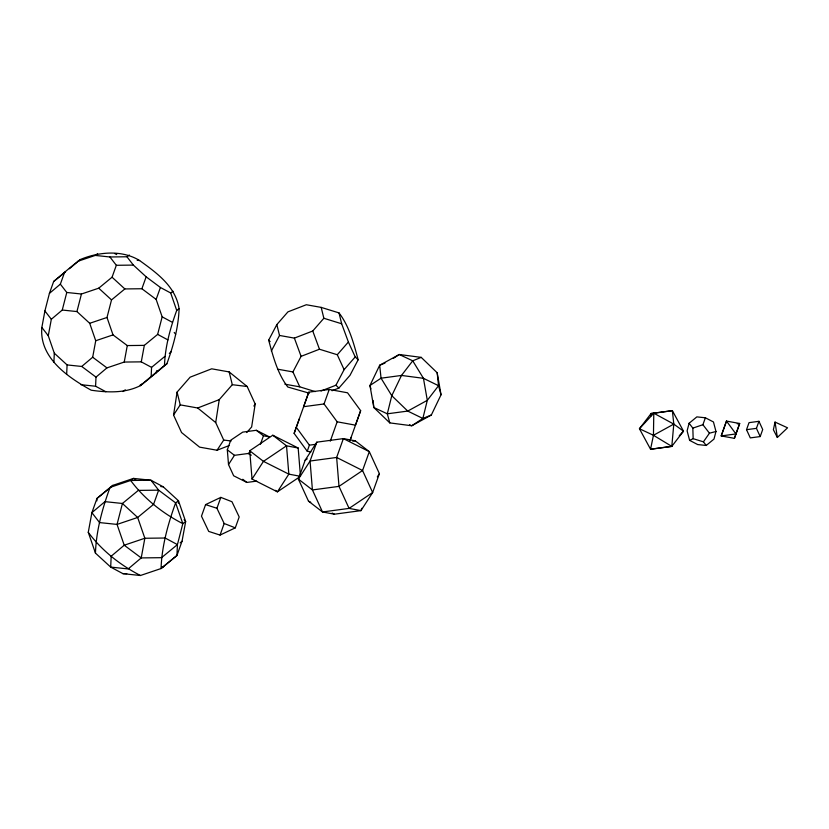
<?xml version="1.0" encoding="UTF-8"?>
<svg xmlns="http://www.w3.org/2000/svg" width="829" height="829" viewBox="0 0 829 829"><rect width="100%" height="100%" fill="white"/><g stroke="black" fill="none" stroke-linecap="round" stroke-linejoin="round"><path stroke-width="1.24" d="M671.801 446.385L653.449 435.287L653.791 413.205L672.371 410.656L683.49 431.163L671.801 446.385L650.558 449.235L639.428 428.728L651.117 413.505L672.371 410.656L673.801 424.116L671.801 446.385L650.558 449.235L653.449 435.287L673.801 424.116L683.49 431.163L679.272 435.722M41.854 327.434C39.046 357.631 67.947 377.299 91.211 390.21C107.718 392.573 124.878 393.361 140.215 385.723C149.396 378.791 158.018 371.133 166.867 363.776C173.292 346.107 178.442 327.569 179.095 308.689C175.675 286.347 156.608 272.845 139.614 260.544C122.101 249.695 98.724 251.809 80.33 259.518C71.149 266.451 62.527 274.109 53.678 281.466L49.408 293.393L44.901 310.948L41.854 327.434L48.279 335.755L54.299 353.195L53.895 362.304M66.672 374.034L67.087 364.926L54.299 353.195M105.874 391.744L95.594 386.231L95.998 377.122L106.941 367.879L124.236 362.055L141.282 361.858L151.562 367.371L151.158 376.49L140.215 385.723M96.879 500.851L96.983 498.436L112.868 485.359L133.5 478.406L150.982 480.24L163.24 486.81L178.484 500.799L185.655 521.596L182.028 541.254L176.95 555.471L161.054 568.549L140.433 575.502L122.951 573.668L110.692 567.098L95.449 553.109L88.268 532.311L91.895 512.654L96.983 498.436L112.868 485.359M95.449 553.109C96.226 530.601 102.361 508.488 110.029 487.421L130.65 480.468L133.5 478.406L135.728 479.597M151.158 376.49L164.484 365.516C165.137 346.646 170.277 328.097 176.712 310.429L179.095 308.689M178.37 503.213L178.484 500.799L175.634 502.871C167.976 523.938 161.831 546.052 161.054 568.549L176.95 555.471L177.427 544.601L182.815 523.659L175.634 502.871L158.64 490.167L150.982 480.24L130.65 480.468C144.173 498.716 162.681 513.306 182.815 523.659L185.655 521.596L184.121 519.607M650.9 415.982L651.117 413.505L653.791 413.205L673.801 424.116M229.022 445.598L217.043 450.24L199.571 447.132L181.561 432.541L173.551 415.039L177.095 392.107L190.131 377.174L211.696 368.812L229.167 371.931L247.177 386.511L255.197 404.013L251.643 426.956L246.752 432.551M217.043 450.24L223.716 440.075L215.706 422.572L219.26 399.63L232.296 384.697L229.167 371.931M48.279 335.755L51.325 319.269L62.268 310.036L66.776 292.471L60.351 284.15L64.621 272.223M67.087 364.926L81.739 366.459L92.682 357.226L95.729 340.74L89.708 323.3L76.931 311.569L62.268 310.036M124.236 362.055L127.283 345.569L113.024 334.906L107.003 317.476L111.521 299.911L124.847 288.938L141.894 288.741L156.142 299.404L162.163 316.844L157.645 334.398L144.319 345.372L127.283 345.569M141.282 361.858L144.319 345.372M775.042 422.085L773.384 429.723L777.353 437.474L787.55 427.816L775.042 422.085L777.353 437.474M76.931 311.569L81.439 294.015L98.734 288.181L112.06 277.207L116.329 265.29L109.905 256.969L95.242 255.425L77.947 261.259M689.096 423.267L687.106 430.852L689.624 440.375L697.707 444.572L706.235 445.463L713.987 439.08L715.976 431.494L713.458 421.971L705.386 417.785L696.847 416.883L689.096 423.267L692.837 428.116L693.158 438.686L689.624 440.375M310.906 451.919L307.248 451.256L294.129 433.391L308.792 392.179L329.237 389.443L347.538 392.791L360.646 410.656L349.859 440.914M307.248 451.256L309.383 445.163L296.274 427.298M734.401 438.344L739.686 423.495L726.494 421.08L721.209 435.93L734.401 438.344L739.686 423.495L737.23 423.816M205.582 504.612L201.478 516.177L208.711 531.41L220.058 535.078L235.291 527.845L239.187 516.954L231.954 501.721L220.825 497.379L205.582 504.612L216.929 508.27L224.162 523.503L235.291 527.845M220.058 535.078L224.162 523.503M330.263 441.204L337.165 421.806L324.046 403.951L329.237 389.443M141.894 288.741L146.153 276.824L133.376 265.093L126.941 256.772L109.905 256.969M156.142 299.404L160.411 287.476L146.153 276.824M155.925 373.019L156.774 370.636M256.721 481.11L246.866 482.437L233.654 475.784L228.514 464.551L227.312 449.815L230.742 440.199L242.752 432.116L256.306 430.292L269.518 436.945L263.456 435.805L256.306 430.292M216.929 508.27L220.825 497.379M260.451 444.22L263.456 435.805M308.792 392.179L303.611 406.697L324.046 403.951M294.129 433.391L299.321 418.883M305.145 460.261L298.399 479.121L308.481 501.141L322.502 511.959L334.398 514.198L360.978 510.623L372.646 492.53L379.392 473.67L369.309 451.65L355.278 440.831L343.382 438.603L316.802 442.168L305.145 460.261L307.29 458.82M316.802 442.168L310.067 461.028L298.399 479.121L312.419 489.939L322.502 511.959L349.082 508.395L360.978 510.623L361.827 508.27M350.315 439.774L351.175 437.349M360.646 410.656L355.465 425.163L337.165 421.806M692.837 428.116L702.899 424.717L705.386 417.785M746.525 429.681L749.033 422.645L758.949 421.319L762.711 429.536L760.193 436.572L750.286 437.899L746.525 429.681L756.431 428.355L758.949 421.319M431.329 415.028L441.038 394.78L437.173 372.76L421.205 357.372L399.246 354.501L379.672 365.247L369.962 385.495L373.827 407.516L389.796 422.894L411.754 425.764L431.329 415.028L422.852 418.458L411.754 425.764L409.516 424.717M309.352 393.205L287.818 387.029C277.58 373.775 273.021 356.273 268.669 340.159L276.834 324.585L287.943 311.859L306.315 304.74L321.186 307.393L339.009 312.906C349.247 326.16 353.807 343.662 358.149 359.776L349.993 375.35L338.885 388.076L331.994 390.739M271.342 351.03L279.508 335.455L276.834 324.585M315.196 391.609L299.756 386.832L292.927 371.92L301.093 356.346L319.466 349.227L337.279 354.739L344.108 369.641L335.942 385.216L321.02 391.008M228.514 464.551L234.452 455.328L248.006 453.515L250.006 452.157M299.435 477.027L277.414 491.846L252.037 479.069L263.456 461.359L286.523 445.826L298.171 448.012L300.481 476.323L288.834 474.136L263.456 461.359L249.726 450.769L272.793 435.235L298.171 448.012M377.33 476.862L379.392 473.67M173.551 415.039L180.225 404.873L177.095 392.107M253.861 406.055L255.197 404.013M693.158 438.686L703.427 441.826L709.448 433.194L715.976 431.494M279.508 335.455L294.378 338.108L312.751 330.999L323.859 318.274L321.186 307.393M337.279 354.739L348.387 342.014L341.672 323.776L339.009 312.906M344.108 369.641L355.216 356.926L348.387 342.014M653.791 413.205L639.428 428.728L653.449 435.287M69.387 268.751L80.33 259.518M49.408 293.393L60.351 284.15M169.303 353.392L171.126 351.859M180.162 542.829L182.028 541.254M65.574 271.891L53.678 281.466M151.562 367.371L164.888 356.397M95.242 255.425L97.625 253.695M126.941 256.772L129.324 255.031M160.411 287.476L170.691 292.989L173.074 291.259M122.92 391.557L125.303 389.817M164.484 365.516L166.867 363.776M393.195 358.491L399.246 354.501L412.728 360.812L423.443 378.314L427.308 400.334L422.852 418.458L407.733 411.08L391.775 395.692L381.05 378.19L379.672 365.247L384.977 363.102M421.205 357.372L412.728 360.812L401.485 375.444L391.775 395.692L387.309 413.816L389.796 422.894M180.225 404.873L197.696 407.992L219.26 399.63M89.708 323.3L107.003 317.476M95.729 340.74L113.024 334.906M140.298 384.77L142.598 383.993M161.479 567.305L163.904 566.487M309.383 445.163L315.776 444.303M352.75 441.173L355.278 440.831M116.329 265.29L133.376 265.093M122.951 573.668L126.764 573.627M137.168 260.296L139.614 260.544M66.776 292.471L81.439 294.015M80.931 384.697L95.594 386.231M160.743 486.55L163.24 486.81M232.296 384.697L247.177 386.511M223.716 440.075L231.167 440.976M278.047 369.268L292.927 371.92M284.875 384.179L299.756 386.832M323.859 318.274L341.672 323.776M248.006 453.515L251.311 455.173M308.481 501.141L310.74 502.281M332.149 513.058L334.398 514.198M114.671 253.498L116.723 254.596M162.163 316.844L172.442 322.357M157.645 334.398L167.935 339.911M140.433 575.502C120.298 565.15 101.791 550.56 88.268 532.311M92.682 357.226L106.941 367.879M81.739 366.459L95.998 377.122M272.793 435.235L286.523 445.826L288.834 474.136L277.414 491.846L275.456 490.333M227.312 449.815L234.452 455.328M242.783 479.276L246.866 482.437M197.696 407.992L215.706 422.572M112.06 277.207L124.847 288.938M98.734 288.181L111.521 299.911M355.216 356.926L358.149 359.776M335.942 385.216L338.885 388.076M268.669 340.159L270.14 341.589M702.899 424.717L709.448 433.194M703.427 441.826L706.235 445.463M174.214 332.45L175.644 334.294M44.901 310.948L51.325 319.269M756.431 428.355L760.193 436.572M312.751 330.999L319.466 349.227M294.378 338.108L301.093 356.346M170.691 292.989L176.712 310.429M441.038 394.78L438.551 385.703L437.173 372.76M370.895 388.894L369.962 385.495L381.05 378.19L401.485 375.444L423.443 378.314L438.551 385.703L427.308 400.334L407.733 411.08L387.309 413.816L373.827 407.516L373.081 400.459M249.726 450.769L252.037 479.069M111.179 556.228L110.692 567.098L128.174 568.932L141.22 557.917L144.847 538.259L137.666 517.462L122.423 503.483L104.941 501.638L91.895 512.654L99.563 522.581L117.044 524.415L137.666 517.462L153.552 504.384L158.64 490.167L138.319 490.395L122.423 503.483L117.044 524.415L124.226 545.213L141.22 557.917L161.541 557.679L177.427 544.601L165.168 538.021L144.847 538.259L124.226 545.213L111.179 556.228M726.494 421.08L721.209 435.93L735.945 433.95L726.494 421.08M343.382 438.603L336.636 457.463L338.999 486.374L349.082 508.395L372.646 492.53L362.563 470.509L336.636 457.463L310.067 461.028L312.419 489.939L338.999 486.374L362.563 470.509L369.309 451.65L343.382 438.603"/></g></svg>
